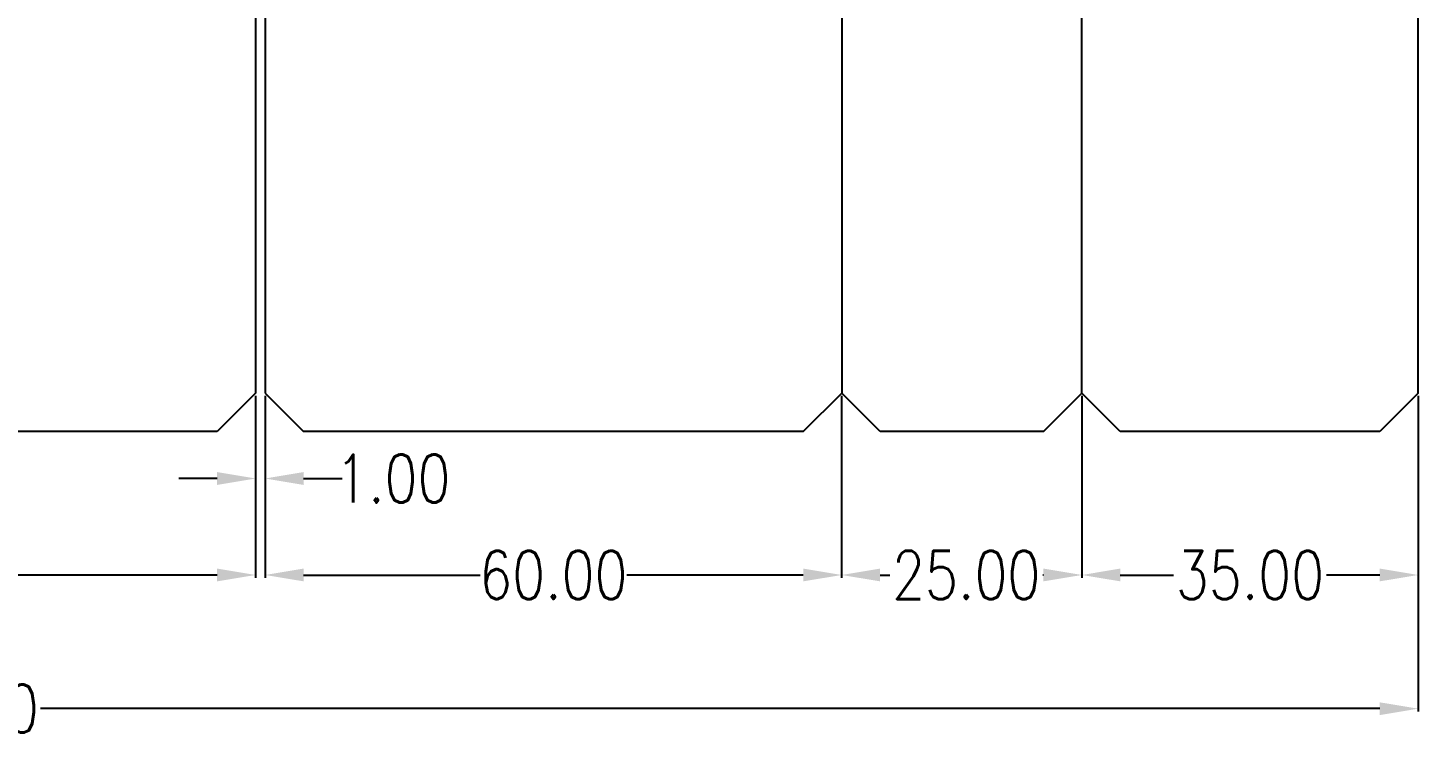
# Model space of a CAD drawing. Header units: millimetres. Extents: x 30214 to 31354, y -22640 to -21834.
# Drawn here: x 30405.5 to 30550.2, y -22233 to -22158.8 of the extents above; entities that cross this region are included whole.
import ezdxf

# ---------------------------------------------------------------- set-up
doc = ezdxf.new("R2010")
doc.units = ezdxf.units.MM
doc.header["$LTSCALE"] = 8
doc.layers.get('DEFPOINTS').update_dxf_attribs({"color": 6})
doc.layers.add('dim', color=3, linetype='Continuous', lineweight=15)
doc.styles.get("Standard").update_dxf_attribs({"font": 'txt.shx', "width": 0.8, "bigfont": 'chineset.shx'})
doc.dimstyles.new('ISO-25', dxfattribs={"dimtxt": 5, "dimasz": 4, "dimexe": 0.3, "dimexo": 0.3, "dimtad": 0, "dimzin": 1, "dimdsep": 46, "dimtxsty": 'Standard', "dimcen": 0, "dimclrd": 3, "dimclre": 3, "dimclrt": 3, "dimazin": 0, "dimtfac": 1, "dimtofl": 0, "dimtmove": 0, "dimatfit": 0, "dimfxl": 0, "dimarcsym": 0})

# ---------------------------------------------------------------- blocks, each defined once
blk = doc.blocks.new('*D27419')
at = {"layer": 'DEFPOINTS', "color": 0}
for p in [(30429.19, -22196.81), (30430.19, -22196.81), (30430.19, -22205.71)]:
    blk.add_point(p, dxfattribs=at)
at = {"layer": 'dim', "color": 3, "lineweight": -2}
for p, q in [((30429.19, -22197.11), (30429.19, -22206.01)), ((30430.19, -22197.11), (30430.19, -22206.01)), ((30425.19, -22205.71), (30421.19, -22205.71)), ((30434.19, -22205.71), (30438.19, -22205.71))]:
    blk.add_line(p, q, dxfattribs=at)
at = {"layer": 'dim', "color": 3}
for points in [[(30425.19, -22206.38), (30425.19, -22205.04), (30429.19, -22205.71)], [(30434.19, -22205.04), (30434.19, -22206.38), (30430.19, -22205.71)]]:
    blk.add_solid(points, dxfattribs=at)
at = {"layer": 'dim', "color": 3, "insert": (30443.48, -22205.71), "char_height": 5, "attachment_point": 5}
blk.add_mtext('1.00', dxfattribs=at)
blk = doc.blocks.new('*D27420')
at = {"layer": 'DEFPOINTS', "color": 0}
for p in [(30430.19, -22196.81), (30490.19, -22196.81), (30490.19, -22215.76)]:
    blk.add_point(p, dxfattribs=at)
at = {"layer": 'dim', "color": 3, "lineweight": -2}
for p, q in [((30430.19, -22197.11), (30430.19, -22216.06)), ((30490.19, -22197.11), (30490.19, -22216.06)), ((30434.19, -22215.76), (30452.57, -22215.76)), ((30486.19, -22215.76), (30467.82, -22215.76))]:
    blk.add_line(p, q, dxfattribs=at)
at = {"layer": 'dim', "color": 3}
for points in [[(30434.19, -22215.09), (30434.19, -22216.42), (30430.19, -22215.76)], [(30486.19, -22216.42), (30486.19, -22215.09), (30490.19, -22215.76)]]:
    blk.add_solid(points, dxfattribs=at)
at = {"layer": 'dim', "color": 3, "insert": (30460.19, -22215.76), "char_height": 5, "attachment_point": 5}
blk.add_mtext('60.00', dxfattribs=at)
blk = doc.blocks.new('*D27421')
at = {"layer": 'DEFPOINTS', "color": 0}
for p in [(30490.19, -22196.81), (30515.19, -22196.81), (30515.19, -22215.76)]:
    blk.add_point(p, dxfattribs=at)
at = {"layer": 'dim', "color": 3, "lineweight": -2}
for p, q in [((30490.19, -22197.11), (30490.19, -22216.06)), ((30515.19, -22197.11), (30515.19, -22216.06)), ((30494.19, -22215.76), (30495.19, -22215.76)), ((30511.19, -22215.76), (30511.11, -22215.76))]:
    blk.add_line(p, q, dxfattribs=at)
at = {"layer": 'dim', "color": 3}
for points in [[(30494.19, -22215.09), (30494.19, -22216.42), (30490.19, -22215.76)], [(30511.19, -22216.42), (30511.19, -22215.09), (30515.19, -22215.76)]]:
    blk.add_solid(points, dxfattribs=at)
at = {"layer": 'dim', "color": 3, "insert": (30503.15, -22215.76), "char_height": 5, "attachment_point": 5}
blk.add_mtext('25.00', dxfattribs=at)
blk = doc.blocks.new('*D27422')
at = {"layer": 'DEFPOINTS', "color": 0}
for p in [(30515.19, -22196.81), (30550.19, -22196.81), (30550.19, -22215.76)]:
    blk.add_point(p, dxfattribs=at)
at = {"layer": 'dim', "color": 3, "lineweight": -2}
for p, q in [((30515.19, -22197.11), (30515.19, -22216.06)), ((30550.19, -22197.11), (30550.19, -22216.06)), ((30519.19, -22215.76), (30524.73, -22215.76)), ((30546.19, -22215.76), (30540.65, -22215.76))]:
    blk.add_line(p, q, dxfattribs=at)
at = {"layer": 'dim', "color": 3}
for points in [[(30519.19, -22215.09), (30519.19, -22216.42), (30515.19, -22215.76)], [(30546.19, -22216.42), (30546.19, -22215.09), (30550.19, -22215.76)]]:
    blk.add_solid(points, dxfattribs=at)
at = {"layer": 'dim', "color": 3, "insert": (30532.69, -22215.76), "char_height": 5, "attachment_point": 5}
blk.add_mtext('35.00', dxfattribs=at)
blk = doc.blocks.new('*D27423')
at = {"layer": 'DEFPOINTS', "color": 0}
for p in [(30349.19, -22196.81), (30429.19, -22196.81), (30429.19, -22215.76)]:
    blk.add_point(p, dxfattribs=at)
at = {"layer": 'dim', "color": 3, "lineweight": -2}
for p, q in [((30349.19, -22197.11), (30349.19, -22216.06)), ((30429.19, -22197.11), (30429.19, -22216.06)), ((30353.19, -22215.76), (30381.57, -22215.76)), ((30425.19, -22215.76), (30396.82, -22215.76))]:
    blk.add_line(p, q, dxfattribs=at)
at = {"layer": 'dim', "color": 3}
for points in [[(30353.19, -22215.09), (30353.19, -22216.42), (30349.19, -22215.76)], [(30425.19, -22216.42), (30425.19, -22215.09), (30429.19, -22215.76)]]:
    blk.add_solid(points, dxfattribs=at)
at = {"layer": 'dim', "color": 3, "insert": (30389.19, -22215.76), "char_height": 5, "attachment_point": 5}
blk.add_mtext('80.00', dxfattribs=at)
blk = doc.blocks.new('*D27426')
at = {"layer": 'DEFPOINTS', "color": 0}
for p in [(30244.19, -22196.81), (30550.19, -22196.81), (30550.19, -22229.68)]:
    blk.add_point(p, dxfattribs=at)
at = {"layer": 'dim', "color": 3, "lineweight": -2}
for p, q in [((30244.19, -22197.11), (30244.19, -22229.98)), ((30550.19, -22197.11), (30550.19, -22229.98)), ((30248.19, -22229.68), (30387.57, -22229.68)), ((30546.19, -22229.68), (30406.82, -22229.68))]:
    blk.add_line(p, q, dxfattribs=at)
at = {"layer": 'dim', "color": 3}
for points in [[(30248.19, -22229.02), (30248.19, -22230.35), (30244.19, -22229.68)], [(30546.19, -22230.35), (30546.19, -22229.02), (30550.19, -22229.68)]]:
    blk.add_solid(points, dxfattribs=at)
at = {"layer": 'dim', "color": 3, "insert": (30397.19, -22229.68), "char_height": 5, "attachment_point": 5}
blk.add_mtext('306.00', dxfattribs=at)

msp = doc.modelspace()

# ---------------------------------------------------------------- linework, layer by layer
at = {"linetype": 'Continuous'}
for p, q in [((30429.192, -21969.813), (30429.192, -22196.813)), ((30430.192, -21969.813), (30430.192, -22196.813)), ((30490.192, -22050.813), (30490.192, -22196.813)), ((30429.192, -22196.813), (30425.192, -22200.813)), ((30430.192, -22196.813), (30434.192, -22200.813)), ((30486.192, -22200.813), (30490.192, -22196.813)), ((30494.192, -22200.813), (30490.192, -22196.813)), ((30511.192, -22200.813), (30515.192, -22196.813)), ((30519.192, -22200.813), (30515.192, -22196.813)), ((30550.192, -22196.813), (30546.192, -22200.813)), ((30425.192, -22200.813), (30353.192, -22200.813)), ((30486.192, -22200.813), (30434.192, -22200.813)), ((30511.192, -22200.813), (30494.192, -22200.813)), ((30546.192, -22200.813), (30519.192, -22200.813))]:
    msp.add_line(p, q, dxfattribs=at)
for p, q in [((30515.192, -22196.813), (30515.192, -22100.813)), ((30550.192, -22196.813), (30550.192, -22116.813))]:
    msp.add_line(p, q)

# ---------------------------------------------------------------- dimensions: what is measured, and where the dimension line sits
at = {"layer": 'dim'}
for base, p1, p2, picture, middle in [((30550.192, -22229.685), (30244.192, -22196.813), (30550.192, -22196.813), '*D27426', (30397.192, -22229.685)), ((30429.192, -22215.755), (30349.192, -22196.813), (30429.192, -22196.813), '*D27423', (30389.192, -22215.755)), ((30430.192, -22205.711), (30429.192, -22196.813), (30430.192, -22196.813), '*D27419', (30443.484, -22205.711)), ((30490.192, -22215.755), (30430.192, -22196.813), (30490.192, -22196.813), '*D27420', (30460.192, -22215.755)), ((30550.192, -22215.755), (30515.192, -22196.813), (30550.192, -22196.813), '*D27422', (30532.692, -22215.755))]:
    dim = msp.add_linear_dim(base=base, p1=p1, p2=p2, dimstyle='ISO-25', override={"dimscale": 1}, dxfattribs=at)
    dim.commit()
    dim.dimension.update_dxf_attribs({"geometry": picture, "text_midpoint": middle})
dim = msp.add_linear_dim(base=(30515.192, -22215.755), p1=(30490.192, -22196.813), p2=(30515.192, -22196.813), dimstyle='ISO-25', override={"dimscale": 1}, dxfattribs=at)
dim.commit()
dim.dimension.update_dxf_attribs({"geometry": '*D27421', "text_midpoint": (30503.151, -22215.755), "dimtype": 160})

doc.saveas('drawing.dxf')
